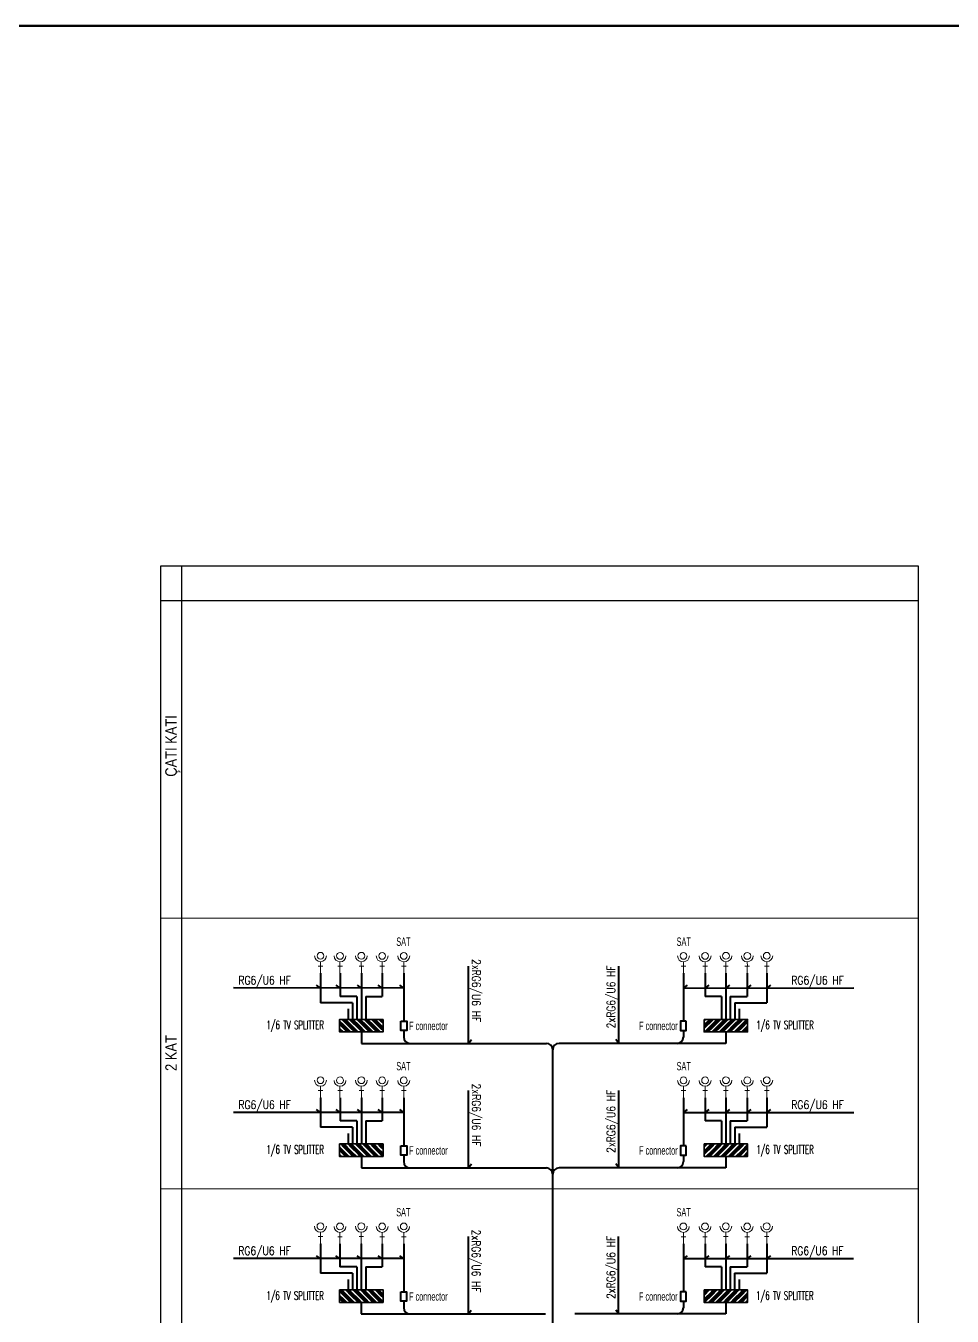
# Model space of a CAD drawing. Header units: millimetres. Extents: x 1852829 to 1882754, y -270850 to -231658.
# Drawn here: x 1876701 to 1878468, y -263771 to -261309 of the extents above; entities that cross this region are included whole.
import ezdxf
from ezdxf.enums import TextEntityAlignment as Align

# ---------------------------------------------------------------- set-up
doc = ezdxf.new("R2010")
doc.units = ezdxf.units.MM
doc.linetypes.add('CONTINOUS', pattern=[0])
doc.linetypes.add('CONTINU', pattern=[0])
for name, color, linetype, lineweight in [('((TV', 2, 'Continuous', 13), ('a_çerçeve_line', 7, 'Continuous', 50), ('Aydınlatma', 4, 'CONTINOUS', 35), ('Priz', 6, 'CONTINOUS', 40), ('Tv', 3, 'CONTINOUS', 40), ('yangın', 30, 'CONTINOUS', 40)]:
    doc.layers.add(name, color=color, linetype=linetype, lineweight=lineweight)
for name, color, linetype in [('ayd', 10, 'Continuous'), ('TV YAZI_', 7, 'Continuous'), ('TV_', 6, 'Continuous')]:
    doc.layers.add(name, color=color, linetype=linetype)
doc.styles.add('E_OPTIMUM_TEXT', font='')
doc.styles.add('ERAY', font='romanstw.shx', dxfattribs={"width": 0.8, "height": 20})
doc.styles.add('ROMANS', font='arial.ttf', dxfattribs={"width": 0.7})
doc.styles.get('E_OPTIMUM_TEXT').set_extended_font_data('@Arial Unicode MS')

# ---------------------------------------------------------------- blocks, each defined once
blk = doc.blocks.new('TV')
blk.add_line((0, 0.2), (0, 0))
for points in [[(0.1, 0.2), (0.1, 0.2), (-0.1, 0.2), (-0.1, 0.2)], [(0, 0.2), (0, 0.2), (0, 0.2), (0, 0.2)]]:
    blk.add_lwpolyline(points)
blk = doc.blocks.new('ZayıfAkımPanosu')
at = {"layer": 'Priz'}
h = blk.add_hatch(dxfattribs=at)
h.set_pattern_fill('GOST_GROUND', color=256)
h.set_pattern_definition([(45, (-1866208.597, 256590.195), (14.142135624, 0), [20]), (45, (-1866205.597, 256590.195), (14.142135624, 0), [20]), (45, (-1866202.597, 256590.195), (14.142135624, 0), [20])])
h.paths.add_polyline_path([(11.9, 41.5), (-11.9, 41.5), (-11.9, -41.5), (11.9, -41.5)])
at = {"layer": 'Aydınlatma', "color": 2, "linetype": 'CONTINU'}
blk.add_lwpolyline([(-11.9, 41.5), (11.9, 41.5), (11.9, -41.5), (-11.9, -41.5)], close=True, dxfattribs=at)
blk.add_lwpolyline([(-11.9, 41.5), (11.9, 41.5), (11.9, -41.5), (-11.9, -41.5)], close=True, dxfattribs=at)
blk.add_lwpolyline([(-11.9, 41.5), (11.9, 41.5), (11.9, -41.5), (-11.9, -41.5)], close=True, dxfattribs=at)
blk.add_lwpolyline([(-11.9, 41.5), (11.9, 41.5), (11.9, -41.5), (-11.9, -41.5)], close=True, dxfattribs=at)
blk.add_lwpolyline([(-11.9, 41.5), (11.9, 41.5), (11.9, -41.5), (-11.9, -41.5)], close=True, dxfattribs=at)
at = {"layer": 'Aydınlatma', "color": 6, "linetype": 'CONTINU'}
blk.add_lwpolyline([(-11.9, 41.5), (11.9, 41.5), (11.9, -41.5), (-11.9, -41.5)], close=True, dxfattribs=at)

msp = doc.modelspace()

# ---------------------------------------------------------------- linework, layer by layer
at = {"layer": '((TV'}
for p, q in [((1877259, -263102.8), (1877267.8, -263102.8)), ((1877263.3, -263094.5), (1877263.3, -263102.8)), ((1877263.3, -263102.8), (1877263.3, -263116.5)), ((1877296.2, -263103), (1877305, -263103)), ((1877300.5, -263094.7), (1877300.5, -263103)), ((1877300.5, -263103), (1877300.5, -263116.7)), ((1877337, -263102.8), (1877345.7, -263102.8)), ((1877341.2, -263094.5), (1877341.2, -263102.8)), ((1877341.3, -263102.8), (1877341.3, -263116.5)), ((1877376.7, -263103), (1877385.4, -263103)), ((1877381, -263094.7), (1877381, -263103)), ((1877381, -263103), (1877381, -263116.7)), ((1877417.9, -263103), (1877426.6, -263103)), ((1877422.2, -263094.7), (1877422.2, -263103)), ((1877422.2, -263103), (1877422.2, -263116.7)), ((1877960.1, -263103), (1877951.4, -263103)), ((1877955.8, -263094.7), (1877955.9, -263103)), ((1877955.8, -263103), (1877955.8, -263116.7)), ((1878001.3, -263103), (1877992.6, -263103)), ((1877997, -263103), (1877997, -263116.7)), ((1877997.1, -263094.7), (1877997.1, -263103)), ((1878041.1, -263102.8), (1878032.4, -263102.8)), ((1878036.8, -263094.5), (1878036.8, -263102.8)), ((1878036.8, -263102.8), (1878036.8, -263116.5)), ((1878081.8, -263103), (1878073.1, -263103)), ((1878077.5, -263094.7), (1878077.6, -263103)), ((1878077.5, -263103), (1878077.5, -263116.7)), ((1878119, -263102.8), (1878110.3, -263102.8)), ((1878114.7, -263094.5), (1878114.8, -263102.8)), ((1878114.7, -263102.8), (1878114.7, -263116.5)), ((1877263.3, -263331.9), (1877263.3, -263340.2)), ((1877300.5, -263332.1), (1877300.5, -263340.5)), ((1877341.2, -263331.9), (1877341.2, -263340.2)), ((1877381, -263332.1), (1877381, -263340.5)), ((1877422.2, -263332.1), (1877422.2, -263340.5)), ((1877955.8, -263332.1), (1877955.9, -263340.5)), ((1877997.1, -263332.1), (1877997.1, -263340.5)), ((1878036.8, -263331.9), (1878036.8, -263340.2)), ((1878077.5, -263332.1), (1878077.6, -263340.5)), ((1878114.7, -263331.9), (1878114.8, -263340.2)), ((1877259, -263340.2), (1877267.8, -263340.2)), ((1877263.3, -263340.2), (1877263.3, -263353.9)), ((1877296.2, -263340.5), (1877305, -263340.5)), ((1877300.5, -263340.5), (1877300.5, -263354.1)), ((1877337, -263340.2), (1877345.7, -263340.2)), ((1877341.3, -263340.2), (1877341.3, -263353.9)), ((1877376.7, -263340.5), (1877385.4, -263340.5)), ((1877381, -263340.5), (1877381, -263354.1)), ((1877417.9, -263340.5), (1877426.6, -263340.5)), ((1877422.2, -263340.5), (1877422.2, -263354.1)), ((1877960.1, -263340.5), (1877951.4, -263340.5)), ((1877955.8, -263340.5), (1877955.8, -263354.1)), ((1878001.3, -263340.5), (1877992.6, -263340.5)), ((1877997, -263340.5), (1877997, -263354.1)), ((1878041.1, -263340.2), (1878032.4, -263340.2)), ((1878036.8, -263340.2), (1878036.8, -263353.9)), ((1878081.8, -263340.5), (1878073.1, -263340.5)), ((1878077.5, -263340.5), (1878077.5, -263354.1)), ((1878119, -263340.2), (1878110.3, -263340.2)), ((1878114.7, -263340.2), (1878114.7, -263353.9)), ((1877258.9, -263618.8), (1877267.6, -263618.8)), ((1877263.2, -263610.5), (1877263.1, -263618.8)), ((1877263.2, -263618.8), (1877263.2, -263632.5)), ((1877296.1, -263619.1), (1877304.8, -263619.1)), ((1877300.4, -263610.7), (1877300.3, -263619.1)), ((1877300.4, -263619.1), (1877300.4, -263632.7)), ((1877336.8, -263618.8), (1877345.5, -263618.8)), ((1877341.1, -263610.5), (1877341.1, -263618.8)), ((1877341.1, -263618.8), (1877341.1, -263632.5)), ((1877376.6, -263619.1), (1877385.3, -263619.1)), ((1877380.8, -263610.7), (1877380.8, -263619.1)), ((1877380.8, -263619.1), (1877380.8, -263632.7)), ((1877417.8, -263619.1), (1877426.5, -263619.1)), ((1877422.1, -263610.7), (1877422, -263619.1)), ((1877422.1, -263619.1), (1877422.1, -263632.7)), ((1877960, -263619.1), (1877951.2, -263619.1)), ((1877955.7, -263610.7), (1877955.7, -263619.1)), ((1877955.7, -263619.1), (1877955.7, -263632.7)), ((1878001.2, -263619.1), (1877992.5, -263619.1)), ((1877996.9, -263610.7), (1877996.9, -263619.1)), ((1877996.9, -263619.1), (1877996.9, -263632.7)), ((1878040.9, -263618.8), (1878032.2, -263618.8)), ((1878036.6, -263610.5), (1878036.7, -263618.8)), ((1878036.6, -263618.8), (1878036.6, -263632.5)), ((1878081.6, -263619.1), (1878072.9, -263619.1)), ((1878077.4, -263610.7), (1878077.4, -263619.1)), ((1878077.4, -263619.1), (1878077.4, -263632.7)), ((1878118.8, -263618.8), (1878110.1, -263618.8)), ((1878114.6, -263610.5), (1878114.6, -263618.8)), ((1878114.6, -263618.8), (1878114.6, -263632.5))]:
    msp.add_line(p, q, dxfattribs=at)
for centre in [(1877263.3, -263083.2), (1877300.6, -263083.4), (1877341.3, -263083.2), (1877381, -263083.4), (1877422.2, -263083.4), (1877955.8, -263083.4), (1877997, -263083.4), (1878036.8, -263083.2), (1878077.5, -263083.4), (1878114.7, -263083.2), (1877263.3, -263320.6), (1877300.6, -263320.9), (1877341.3, -263320.6), (1877381, -263320.9), (1877422.2, -263320.9), (1877955.8, -263320.9), (1877997, -263320.9), (1878036.8, -263320.6), (1878077.5, -263320.9), (1878114.7, -263320.6), (1877263.2, -263599.2), (1877300.4, -263599.5), (1877341.1, -263599.2), (1877380.9, -263599.5), (1877422.1, -263599.5), (1877955.6, -263599.5), (1877996.9, -263599.5), (1878036.6, -263599.2), (1878077.3, -263599.5), (1878114.5, -263599.2)]:
    msp.add_circle(centre, 6.48, dxfattribs=at)
for centre, start, end in [((1877263.3, -263083.2), 179.8144, 359.8144), ((1877300.6, -263083.4), 179.8144, 359.8144), ((1877341.3, -263083.2), 179.8144, 359.8144), ((1877381, -263083.4), 179.8144, 359.8144), ((1877422.2, -263083.4), 179.8144, 359.8144), ((1877955.8, -263083.4), 180.1856, 0.1856), ((1877997, -263083.4), 180.1856, 0.1856), ((1878036.8, -263083.2), 180.1856, 0.1856), ((1878077.5, -263083.4), 180.1856, 0.1856), ((1878114.7, -263083.2), 180.1856, 0.1856), ((1877263.3, -263320.6), 179.8144, 359.8144), ((1877300.6, -263320.9), 179.8144, 359.8144), ((1877341.3, -263320.6), 179.8144, 359.8144), ((1877381, -263320.9), 179.8144, 359.8144), ((1877422.2, -263320.9), 179.8144, 359.8144), ((1877955.8, -263320.9), 180.1856, 0.1856), ((1877997, -263320.9), 180.1856, 0.1856), ((1878036.8, -263320.6), 180.1856, 0.1856), ((1878077.5, -263320.9), 180.1856, 0.1856), ((1878114.7, -263320.6), 180.1856, 0.1856), ((1877263.2, -263599.2), 179.8144, 359.8144), ((1877300.4, -263599.5), 179.8144, 359.8144), ((1877341.1, -263599.2), 179.8144, 359.8144), ((1877380.9, -263599.5), 179.8144, 359.8144), ((1877422.1, -263599.5), 179.8144, 359.8144), ((1877955.6, -263599.5), 180.1856, 0.1856), ((1877996.9, -263599.5), 180.1856, 0.1856), ((1878036.6, -263599.2), 180.1856, 0.1856), ((1878077.3, -263599.5), 180.1856, 0.1856), ((1878114.5, -263599.2), 180.1856, 0.1856)]:
    msp.add_arc(centre, 11.3, start, end, dxfattribs=at)
at = {"layer": 'a_çerçeve_line'}
msp.add_line((1872123.9, -261309.4), (1881744.5, -261309.4), dxfattribs=at)
at = {"layer": 'ayd', "color": 8}
for points in [[(1876958.9, -262339.2), (1878403.8, -262339.2), (1878403.8, -265052.4), (1876958.9, -265052.4), (1876958.9, -262339.2)], [(1876998.9, -265051.4), (1876998.9, -262339)], [(1876958.9, -262405.3), (1878403.8, -262405.3)], [(1876958.3, -263010.9), (1878403.9, -263011.4)], [(1876958.2, -263527), (1878403.8, -263527.5)]]:
    msp.add_lwpolyline(points, dxfattribs=at)
at = {"layer": 'Tv', "color": 2, "linetype": 'Continuous'}
for p, q in [((1877545.8, -263250.5), (1877545.8, -263102.8)), ((1877832.3, -263250.5), (1877832.3, -263102.8)), ((1877422.2, -263144.7), (1877097.5, -263144.6)), ((1877263.2, -263144.7), (1877255.6, -263139.3)), ((1877300.6, -263144.7), (1877292.9, -263139.3)), ((1877341.3, -263144.7), (1877333.7, -263139.3)), ((1877380.9, -263144.7), (1877373.2, -263139.3)), ((1877422.2, -263144.7), (1877414.5, -263139.3)), ((1877955.8, -263144.7), (1877963.5, -263139.3)), ((1877955.8, -263144.7), (1878280.6, -263144.6)), ((1877997.1, -263144.7), (1878004.8, -263139.3)), ((1878036.7, -263144.7), (1878044.4, -263139.3)), ((1878077.4, -263144.7), (1878085.1, -263139.3)), ((1878114.8, -263144.7), (1878122.5, -263139.3)), ((1877545.7, -263250.5), (1877551.1, -263242.8)), ((1877832.3, -263250.5), (1877826.9, -263242.8)), ((1877545.8, -263487.9), (1877545.8, -263340.2)), ((1877832.3, -263487.9), (1877832.3, -263340.2)), ((1877422.2, -263382.1), (1877097.5, -263382.1)), ((1877263.2, -263382.1), (1877255.6, -263376.7)), ((1877300.6, -263382.1), (1877292.9, -263376.7)), ((1877341.3, -263382.1), (1877333.7, -263376.7)), ((1877380.9, -263382.1), (1877373.2, -263376.7)), ((1877422.2, -263382.1), (1877414.5, -263376.7)), ((1877955.8, -263382.1), (1877963.5, -263376.7)), ((1877955.8, -263382.1), (1878280.6, -263382.1)), ((1877997.1, -263382.1), (1878004.8, -263376.7)), ((1878036.7, -263382.1), (1878044.4, -263376.7)), ((1878077.4, -263382.1), (1878085.1, -263376.7)), ((1878114.8, -263382.1), (1878122.5, -263376.7)), ((1877545.7, -263487.9), (1877551.1, -263480.3)), ((1877832.3, -263487.9), (1877826.9, -263480.3)), ((1877545.6, -263766.5), (1877545.6, -263618.8)), ((1877832.1, -263766.5), (1877832.1, -263618.8)), ((1877263.1, -263660.7), (1877255.4, -263655.3)), ((1877300.5, -263660.7), (1877292.8, -263655.3)), ((1877341.2, -263660.7), (1877333.5, -263655.3)), ((1877380.8, -263660.7), (1877373.1, -263655.3)), ((1877422.1, -263660.7), (1877414.4, -263655.3)), ((1877955.7, -263660.7), (1877963.3, -263655.3)), ((1877997, -263660.7), (1878004.6, -263655.3)), ((1878036.5, -263660.7), (1878044.2, -263655.3)), ((1878077.3, -263660.7), (1878084.9, -263655.3)), ((1878114.6, -263660.7), (1878122.3, -263655.3)), ((1877422.1, -263660.7), (1877097.3, -263660.7)), ((1877955.7, -263660.7), (1878280.4, -263660.7)), ((1877545.6, -263766.5), (1877551, -263758.9)), ((1877832.2, -263766.5), (1877826.8, -263758.9))]:
    msp.add_line(p, q, dxfattribs=at)
at = {"layer": 'Tv', "color": 6, "linetype": 'Continuous'}
for p, q in [((1877263.2, -263116.7), (1877263.2, -263172.7)), ((1877300.6, -263116.7), (1877300.6, -263160.7)), ((1877341.3, -263116.7), (1877341.3, -263204.7)), ((1877380.9, -263116.7), (1877380.9, -263160.7)), ((1877422.2, -263116.7), (1877422.2, -263208.1)), ((1877955.8, -263116.7), (1877955.8, -263208.1)), ((1877997.1, -263116.7), (1877997.1, -263160.7)), ((1878036.7, -263116.7), (1878036.7, -263204.7)), ((1878077.4, -263116.7), (1878077.4, -263160.7)), ((1878114.8, -263116.7), (1878114.8, -263172.7)), ((1877332.9, -263160.7), (1877300.6, -263160.7)), ((1877332.9, -263160.7), (1877332.9, -263204.7)), ((1877349.7, -263160.7), (1877349.7, -263204.7)), ((1877349.7, -263160.7), (1877380.9, -263160.7)), ((1878028.3, -263160.7), (1877997.1, -263160.7)), ((1878028.3, -263160.7), (1878028.3, -263204.7)), ((1878045.1, -263160.7), (1878045.1, -263204.7)), ((1878045.1, -263160.7), (1878077.4, -263160.7)), ((1877324.5, -263172.7), (1877263.2, -263172.7)), ((1877316.1, -263184.7), (1877316.1, -263204.7)), ((1877324.5, -263172.7), (1877324.5, -263204.7)), ((1878053.5, -263172.7), (1878053.5, -263204.7)), ((1878053.5, -263172.7), (1878114.8, -263172.7)), ((1878061.9, -263184.7), (1878061.9, -263204.7)), ((1877341.3, -263228.4), (1877341.3, -263250.5)), ((1877422.2, -263226), (1877422.2, -263238.5)), ((1877955.8, -263226), (1877955.8, -263238.5)), ((1878036.7, -263228.4), (1878036.7, -263250.5)), ((1877341.3, -263250.5), (1877694.3, -263250.5)), ((1878036.7, -263250.5), (1877718.3, -263250.5)), ((1877263.2, -263354.1), (1877263.2, -263410.1)), ((1877300.6, -263354.1), (1877300.6, -263398.1)), ((1877341.3, -263354.1), (1877341.3, -263442.1)), ((1877380.9, -263354.1), (1877380.9, -263398.1)), ((1877422.2, -263354.1), (1877422.2, -263445.5)), ((1877955.8, -263354.1), (1877955.8, -263445.5)), ((1877997.1, -263354.1), (1877997.1, -263398.1)), ((1878036.7, -263354.1), (1878036.7, -263442.1)), ((1878077.4, -263354.1), (1878077.4, -263398.1)), ((1878114.8, -263354.1), (1878114.8, -263410.1)), ((1877332.9, -263398.1), (1877300.6, -263398.1)), ((1877332.9, -263398.1), (1877332.9, -263442.1)), ((1877349.7, -263398.1), (1877349.7, -263442.1)), ((1877349.7, -263398.1), (1877380.9, -263398.1)), ((1878028.3, -263398.1), (1877997.1, -263398.1)), ((1878028.3, -263398.1), (1878028.3, -263442.1)), ((1878045.1, -263398.1), (1878045.1, -263442.1)), ((1878045.1, -263398.1), (1878077.4, -263398.1)), ((1877324.5, -263410.1), (1877263.2, -263410.1)), ((1877316.1, -263422.1), (1877316.1, -263442.1)), ((1877324.5, -263410.1), (1877324.5, -263442.1)), ((1878053.5, -263410.1), (1878053.5, -263442.1)), ((1878053.5, -263410.1), (1878114.8, -263410.1)), ((1878061.9, -263422.1), (1878061.9, -263442.1)), ((1877341.3, -263465.8), (1877341.3, -263487.9)), ((1877422.2, -263463.4), (1877422.2, -263475.9)), ((1877955.8, -263463.4), (1877955.8, -263475.9)), ((1878036.7, -263465.8), (1878036.7, -263487.9)), ((1877341.3, -263487.9), (1877694.3, -263487.9)), ((1878036.7, -263487.9), (1877718.3, -263487.9)), ((1877263.1, -263632.7), (1877263.1, -263688.7)), ((1877300.5, -263632.7), (1877300.5, -263676.7)), ((1877341.2, -263632.7), (1877341.2, -263720.7)), ((1877380.8, -263632.7), (1877380.8, -263676.7)), ((1877422.1, -263632.7), (1877422.1, -263724.1)), ((1877955.7, -263632.7), (1877955.7, -263724.1)), ((1877997, -263632.7), (1877997, -263676.7)), ((1878036.5, -263632.7), (1878036.5, -263720.7)), ((1878077.3, -263632.7), (1878077.3, -263676.7)), ((1878114.6, -263632.7), (1878114.6, -263688.7)), ((1877332.8, -263676.7), (1877300.5, -263676.7)), ((1877332.8, -263676.7), (1877332.8, -263720.7)), ((1877349.6, -263676.7), (1877349.6, -263720.7)), ((1877349.6, -263676.7), (1877380.8, -263676.7)), ((1878028.1, -263676.7), (1877997, -263676.7)), ((1878028.1, -263676.7), (1878028.1, -263720.7)), ((1878044.9, -263676.7), (1878044.9, -263720.7)), ((1878044.9, -263676.7), (1878077.3, -263676.7)), ((1877324.4, -263688.7), (1877263.1, -263688.7)), ((1877316, -263700.7), (1877316, -263720.7)), ((1877324.4, -263688.7), (1877324.4, -263720.7)), ((1878053.3, -263688.7), (1878053.3, -263720.7)), ((1878053.3, -263688.7), (1878114.6, -263688.7)), ((1878061.7, -263700.7), (1878061.7, -263720.7)), ((1877341.2, -263744.4), (1877341.2, -263766.5)), ((1877422.1, -263742), (1877422.1, -263754.5)), ((1877955.7, -263742), (1877955.7, -263754.5)), ((1878036.5, -263744.4), (1878036.5, -263766.5)), ((1877341.2, -263766.5), (1877692.4, -263766.5)), ((1878036.5, -263766.5), (1877748.4, -263766.5))]:
    msp.add_line(p, q, dxfattribs=at)
at = {"layer": 'Tv'}
for p, q in [((1877706.3, -263511.7), (1877706.3, -263262.5)), ((1877706.3, -263791.9), (1877706.3, -263499.9))]:
    msp.add_line(p, q, dxfattribs=at)
for points in [[(1877416.8, -263208.1), (1877427.7, -263208.1), (1877427.7, -263226), (1877416.8, -263226)], [(1877961.2, -263208.1), (1877950.3, -263208.1), (1877950.3, -263226), (1877961.2, -263226)], [(1877416.8, -263445.5), (1877427.7, -263445.5), (1877427.7, -263463.4), (1877416.8, -263463.4)], [(1877961.2, -263445.5), (1877950.3, -263445.5), (1877950.3, -263463.4), (1877961.2, -263463.4)], [(1877416.6, -263724.1), (1877427.5, -263724.1), (1877427.5, -263742), (1877416.6, -263742)], [(1877961.1, -263724.1), (1877950.2, -263724.1), (1877950.2, -263742), (1877961.1, -263742)]]:
    msp.add_lwpolyline(points, close=True, dxfattribs=at)
at = {"layer": 'Tv', "color": 6, "linetype": 'Continuous'}
for centre, start, end in [((1877434.2, -263238.5), 180, 270), ((1877943.8, -263238.5), 270, 0), ((1877434.2, -263475.9), 180, 270), ((1877943.8, -263475.9), 270, 0), ((1877434.1, -263754.5), 180, 270), ((1877943.7, -263754.5), 270, 0)]:
    msp.add_arc(centre, 12, start, end, dxfattribs=at)
at = {"layer": 'Tv'}
for centre, start, end in [((1877694.3, -263262.5), 0, 90), ((1877718.3, -263262.5), 90, 180), ((1877694.3, -263499.9), 0, 90), ((1877718.3, -263499.9), 90, 180)]:
    msp.add_arc(centre, 12, start, end, dxfattribs=at)

# ---------------------------------------------------------------- block references
at = {"layer": 'Priz', "rotation": 270}
for p in [(1877341.3, -263216.5), (1877341.3, -263454), (1877341.2, -263732.6)]:
    msp.add_blockref('ZayıfAkımPanosu', p, dxfattribs=at)
at = {"layer": 'Priz', "xscale": -1, "rotation": 90}
for p in [(1878036.7, -263216.5), (1878036.7, -263454), (1878036.5, -263732.6)]:
    msp.add_blockref('ZayıfAkımPanosu', p, dxfattribs=at)
at = {"layer": 'TV_', "lineweight": 30, "xscale": -1}
for p in [(1877263.3, -263116.5), (1877300.5, -263116.7), (1877341.3, -263116.5), (1877380.9, -263116.7), (1877381, -263116.7), (1877422.2, -263116.7), (1878036.7, -263116.7), (1878077.4, -263116.7), (1878114.8, -263116.7), (1877263.3, -263353.9), (1877300.5, -263354.1), (1877341.3, -263353.9), (1877380.9, -263354.1), (1877381, -263354.1), (1877422.2, -263354.1), (1878036.7, -263354.1), (1878077.4, -263354.1), (1878114.8, -263354.1), (1877263.2, -263632.5), (1877300.4, -263632.7), (1877341.1, -263632.5), (1877380.8, -263632.7), (1877380.8, -263632.7), (1877422.1, -263632.7), (1878036.5, -263632.7), (1878077.3, -263632.7), (1878114.6, -263632.7)]:
    msp.add_blockref('TV', p, dxfattribs=at)
at = {"layer": 'TV_', "lineweight": 30}
for p in [(1877263.2, -263116.7), (1877300.6, -263116.7), (1877341.3, -263116.7), (1877955.8, -263116.7), (1877997.1, -263116.7), (1877997, -263116.7), (1878036.8, -263116.5), (1878077.5, -263116.7), (1878114.7, -263116.5), (1877263.2, -263354.1), (1877300.6, -263354.1), (1877341.3, -263354.1), (1877955.8, -263354.1), (1877997.1, -263354.1), (1877997, -263354.1), (1878036.8, -263353.9), (1878077.5, -263354.1), (1878114.7, -263353.9), (1877263.1, -263632.7), (1877300.5, -263632.7), (1877341.2, -263632.7), (1877955.7, -263632.7), (1877996.9, -263632.7), (1877997, -263632.7), (1878036.6, -263632.5), (1878077.4, -263632.7), (1878114.6, -263632.5)]:
    msp.add_blockref('TV', p, dxfattribs=at)

# ---------------------------------------------------------------- texts
at = {"layer": 'Tv', "color": 2, "linetype": 'Continuous', "style": 'ERAY', "width": 0.8}
for rotation, p in [(270.0052, (1877552.5, -263089.5)), (89.9948, (1877825.6, -263221.8)), (270.0052, (1877552.5, -263326.9)), (89.9948, (1877825.6, -263459.2)), (270.0052, (1877552.3, -263605.5)), (89.9948, (1877825.4, -263737.8))]:
    msp.add_text('2xRG6/U6 HF', height=16, rotation=rotation, dxfattribs=at).set_placement(p)
at = {"layer": 'Tv', "color": 2, "linetype": 'Continuous', "style": 'ERAY'}
for s, width, p in [('RG6/U6 HF', 0.8, (1877106.8, -263137.9)), ('RG6/U6 HF', 0.8, (1878161.6, -263137.9)), ('1/6 TV SPLITTER', 0.6, (1877160.3, -263223.2)), ('1/6 TV SPLITTER', 0.6, (1878094.8, -263223.2)), ('RG6/U6 HF', 0.8, (1877106.8, -263375.4)), ('RG6/U6 HF', 0.8, (1878161.6, -263375.4)), ('1/6 TV SPLITTER', 0.6, (1877160.3, -263460.7)), ('1/6 TV SPLITTER', 0.6, (1878094.8, -263460.7)), ('RG6/U6 HF', 0.8, (1877106.6, -263654)), ('RG6/U6 HF', 0.8, (1878161.4, -263654)), ('1/6 TV SPLITTER', 0.6, (1877160.1, -263739.3)), ('1/6 TV SPLITTER', 0.6, (1878094.6, -263739.3))]:
    msp.add_text(s, height=16, dxfattribs=dict(at, width=width)).set_placement(p)
at = {"layer": 'TV YAZI_', "style": 'E_OPTIMUM_TEXT', "width": 0.6}
for s, p in [('SAT', (1877421.5, -263056.3)), ('SAT', (1877956.2, -263056.3)), ('F connector', (1877469.1, -263217)), ('F connector', (1877907.8, -263217)), ('SAT', (1877421.5, -263293.7)), ('SAT', (1877956.2, -263293.7)), ('F connector', (1877469.1, -263454.5)), ('F connector', (1877907.8, -263454.5)), ('SAT', (1877421.3, -263572.3)), ('SAT', (1877956.1, -263572.3)), ('F connector', (1877469, -263733.1)), ('F connector', (1877907.7, -263733.1))]:
    msp.add_text(s, height=16, dxfattribs=at).set_placement(p, align=Align.MIDDLE_CENTER)
at = {"layer": 'yangın', "linetype": 'Continuous', "style": 'ROMANS', "width": 0.8}
for s, p in [('ÇATI KATI', (1876989.2, -262741.7)), ('2 KAT', (1876989.2, -263302.9))]:
    msp.add_text(s, height=22, rotation=90, dxfattribs=at).set_placement(p)

doc.saveas('drawing.dxf')
